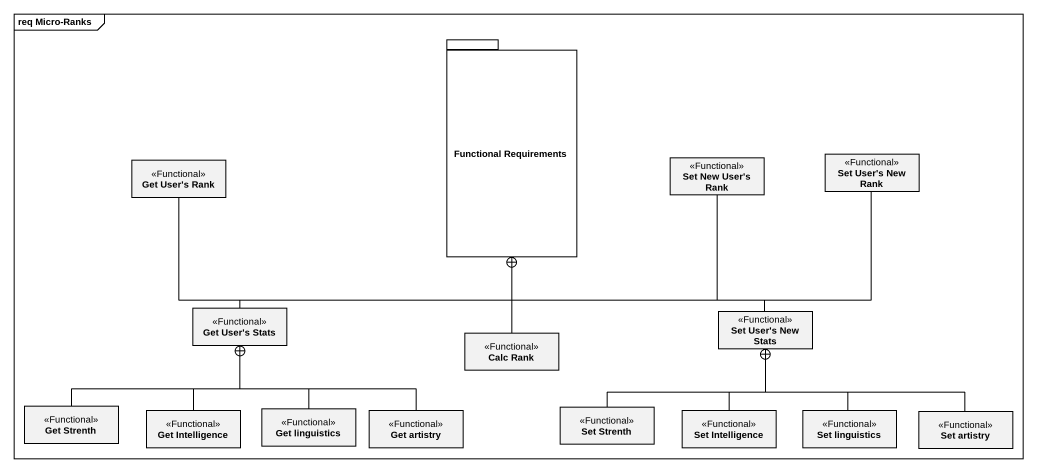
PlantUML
@startuml
mainframe req Micro-Ranks
hide circle
hide empty members
package "Functional Requirements" as Functional_Requirements {
}
class "Get User's Rank" as Get_User_s_Rank <<Functional>>
class "Set New User's Rank" as Set_New_User_s_Rank <<Functional>>
class "Set User's New Rank" as Set_User_s_New_Rank <<Functional>>
class "Get User's Stats" as Get_User_s_Stats <<Functional>>
class "Calc Rank" as Calc_Rank <<Functional>>
class "Set User's New Stats" as Set_User_s_New_Stats <<Functional>>
class "Get Strenth" as Get_Strenth <<Functional>>
class "Get Intelligence" as Get_Intelligence <<Functional>>
class "Get linguistics" as Get_linguistics <<Functional>>
class "Get artistry" as Get_artistry <<Functional>>
class "Set Strenth" as Set_Strenth <<Functional>>
class "Set Intelligence" as Set_Intelligence <<Functional>>
class "Set linguistics" as Set_linguistics <<Functional>>
class "Set artistry" as Set_artistry <<Functional>>
Get_User_s_Rank -right-+ Functional_Requirements
Set_New_User_s_Rank -left-+ Functional_Requirements
Set_User_s_New_Rank -left-+ Functional_Requirements
Get_User_s_Stats -up-+ Functional_Requirements
Calc_Rank -up-+ Functional_Requirements
Set_User_s_New_Stats -up-+ Functional_Requirements
Get_Strenth -right-+ Get_User_s_Stats
Get_Intelligence -up-+ Get_User_s_Stats
Get_linguistics -up-+ Get_User_s_Stats
Get_artistry -left-+ Get_User_s_Stats
Set_Strenth -up-+ Set_User_s_New_Stats
Set_Intelligence -up-+ Set_User_s_New_Stats
Set_linguistics -up-+ Set_User_s_New_Stats
Set_artistry -left-+ Set_User_s_New_Stats
@enduml
